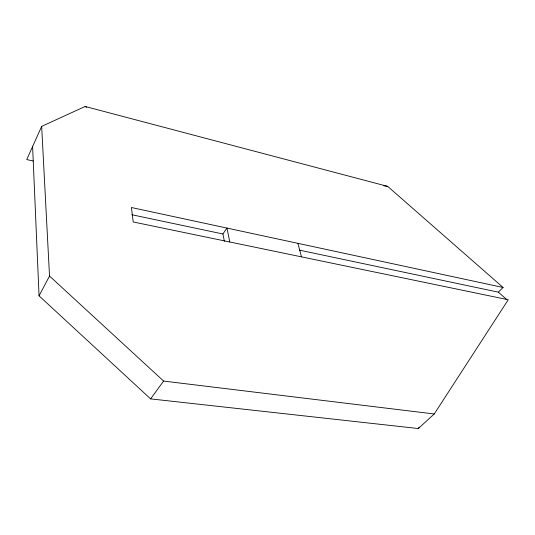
<?xml version="1.0" encoding="UTF-8"?>
<svg xmlns="http://www.w3.org/2000/svg" width="535" height="535" viewBox="0 0 535 535"><rect width="100%" height="100%" fill="white"/><g stroke="black" fill="none" stroke-linecap="round" stroke-linejoin="round"><path stroke-width="0.8" d="M299.353 250.126L498.332 292.157L503.094 287.489L387.708 186.401L85.132 106.465L41.663 126.38L26.75 159.55L33.27 161.042M503.094 287.489L131.396 207.513L133.228 221.965L508.25 299.747L434.246 413.976L418.296 428.535L150.596 398.883L39.055 295.828L49.521 276.047L41.663 126.38M418.296 428.535L419.213 427.137M224.386 241.338L222.901 233.976L226.934 228.071L229.803 241.994M150.596 398.883L163.61 381.074L434.246 413.976M383.869 185.772L387.708 186.401M131.811 214.736L222.901 233.976M85.132 106.465L85.694 106.779M85.874 106.88L86.617 107.294M498.332 292.157L506.638 299.439M49.521 276.047L163.61 381.074M297.915 243.345L301.479 256.86M32.608 146.53L39.055 295.828"/></g></svg>
